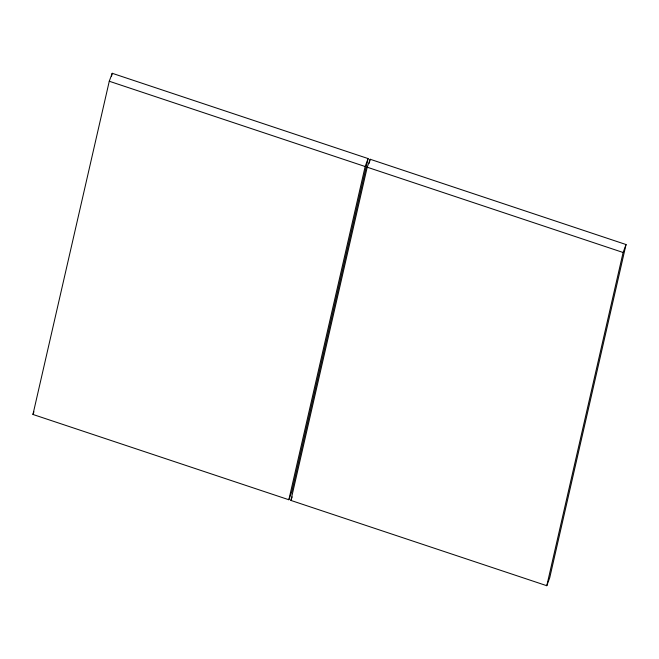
<?xml version="1.0" encoding="UTF-8"?>
<svg xmlns="http://www.w3.org/2000/svg" width="659" height="659" viewBox="0 0 659 659"><rect width="100%" height="100%" fill="white"/><g stroke="black" fill="none" stroke-linecap="round" stroke-linejoin="round"><path stroke-width="0.99" d="M32.95 414.462L109.27 81.246L112.211 73.289L368.101 158.572L291.78 491.787L288.84 499.744L32.95 414.462L33.93 411.809M111.519 76.304L112.211 73.289M288.84 499.744L365.152 166.521L368.101 158.572M290.899 500.428L367.22 167.213L370.16 159.256L626.05 244.538L549.73 577.754L546.789 585.711L290.899 500.428L292.209 496.894M369.246 163.267L370.16 159.256M546.789 585.711L623.109 252.488L626.05 244.538M109.27 81.246L365.152 166.521M367.22 167.213L623.109 252.488"/></g></svg>
